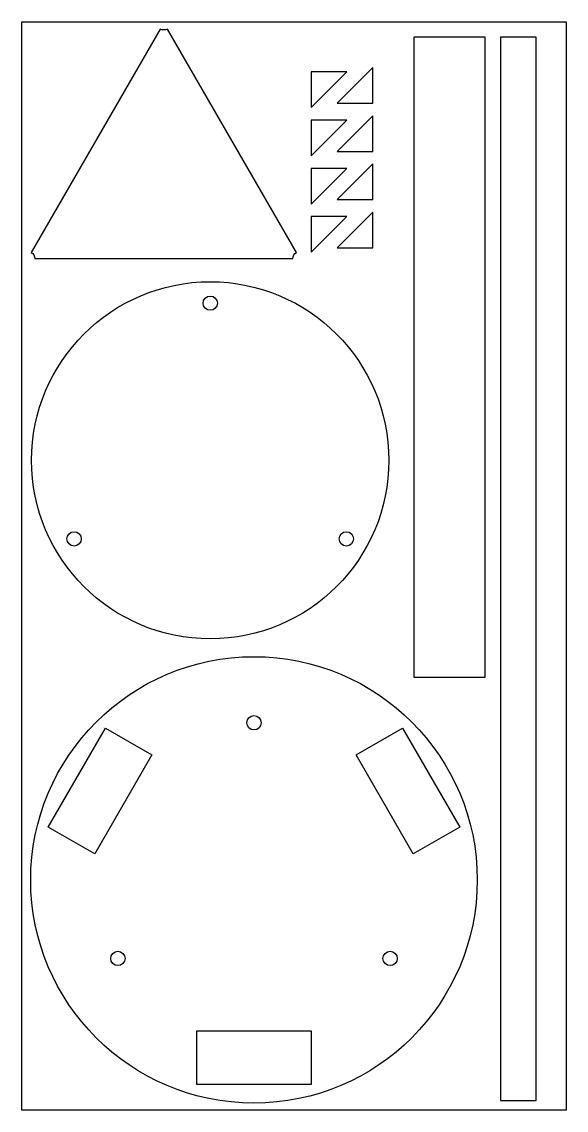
# Model space of a CAD drawing. Header units: millimetres. Extents: x 0 to 305, y 0 to 610.
import ezdxf

# ---------------------------------------------------------------- set-up
doc = ezdxf.new("R2010")
doc.units = ezdxf.units.MM
doc.header["$MEASUREMENT"] = 0

msp = doc.modelspace()

# ---------------------------------------------------------------- linework, layer by layer
at = {"transparency": 33554687}
for points in [[(0, 0), (0, 609.6), (304.8, 609.6), (304.8, 0)], [(259.5, 601), (219.5, 601), (219.5, 242.5), (259.5, 242.5)], [(288, 601), (268, 601), (268, 5.5), (288, 5.5)], [(40.82, 143.54), (14.84, 158.54), (46.84, 213.96), (72.82, 198.96)], [(187.18, 198.96), (213.16, 213.96), (245.16, 158.54), (219.18, 143.54)], [(162, 44.5), (162, 14.5), (98, 14.5), (98, 44.5)]]:
    msp.add_lwpolyline(points, close=True, dxfattribs=at)
msp.add_lwpolyline([(153.71, 480.46), (81.5, 605.54, -0.267949), (77.5, 605.54), (5.29, 480.46, -0.267949), (7.29, 477), (151.71, 477, -0.267949)], format="xyb", close=True, dxfattribs=at)
for points in [[(182, 581.5), (162, 581.5), (162, 561.5), (182, 581.5)], [(176.5, 564), (196.5, 564), (196.5, 584), (176.5, 564)], [(176.5, 537), (196.5, 537), (196.5, 557), (176.5, 537)], [(182, 554.5), (162, 554.5), (162, 534.5), (182, 554.5)], [(182, 527.5), (162, 527.5), (162, 507.5), (182, 527.5)], [(176.5, 510), (196.5, 510), (196.5, 530), (176.5, 510)], [(182, 500.5), (162, 500.5), (162, 480.5), (182, 500.5)], [(176.5, 483), (196.5, 483), (196.5, 503), (176.5, 483)]]:
    msp.add_lwpolyline(points, dxfattribs=at)
for centre, radius in [((105.5, 364), 100), ((105.5, 452), 4), ((29.29, 320), 4), ((181.71, 320), 4), ((130, 129), 125), ((130, 217), 4), ((53.79, 85), 4), ((206.21, 85), 4)]:
    msp.add_circle(centre, radius, dxfattribs=at)

doc.saveas('drawing.dxf')
